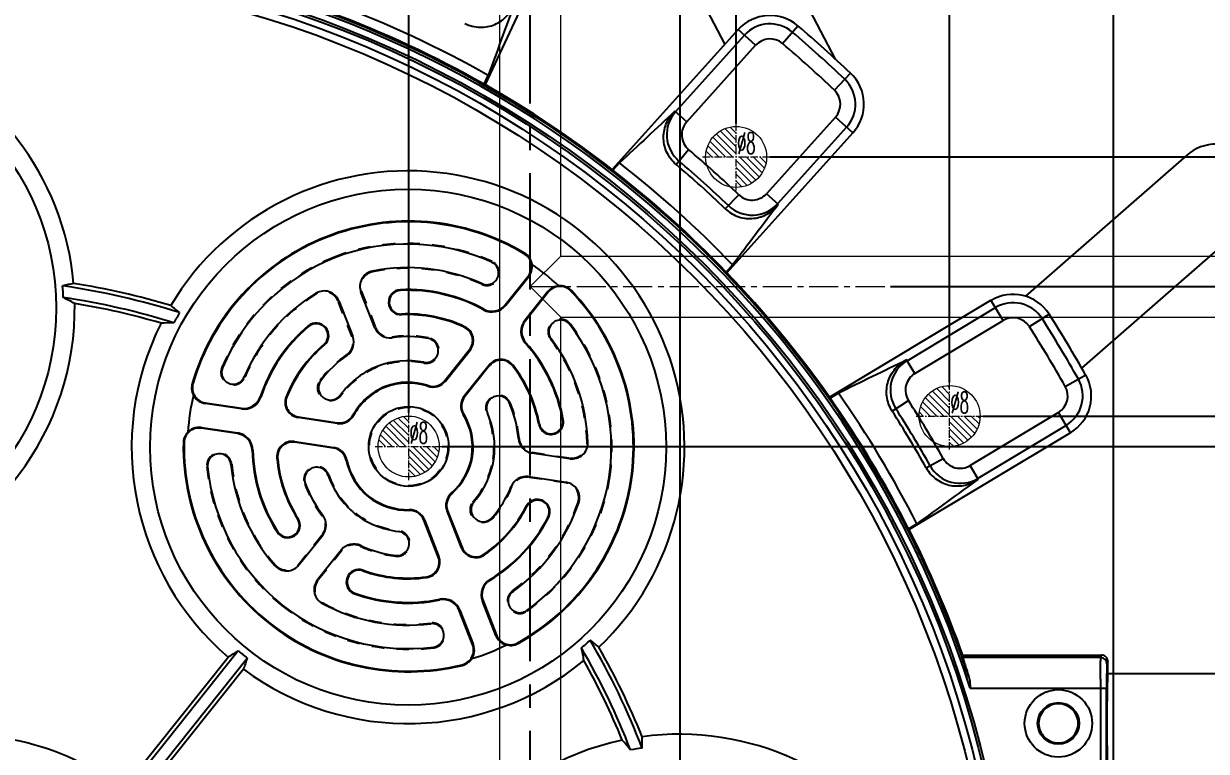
# Model space of a CAD drawing. Header units: millimetres. Extents: x -2414 to 10498, y -2238 to 649.
# Drawn here: x 1694.3 to 1849.4, y -917.6 to -822.1 of the extents above; entities that cross this region are included whole.
import ezdxf
from ezdxf.enums import TextEntityAlignment as Align

# ---------------------------------------------------------------- set-up
doc = ezdxf.new("R2010")
doc.units = ezdxf.units.MM
doc.header["$LTSCALE"] = 16.335
doc.header["$PDMODE"] = 3
doc.header["$PDSIZE"] = 0.3125
doc.linetypes.add('CENTER', pattern=[0.6, 0.375, -0.075, 0.075, -0.075])
doc.linetypes.add('HIDDEN', pattern=[0.2, 0.1, -0.1])
doc.layers.get('0').update_dxf_attribs({"linetype": 'CONTINUOUS'})
doc.layers.get('Defpoints').update_dxf_attribs({"linetype": 'CONTINUOUS'})
doc.layers.add('cool', color=153, linetype='HIDDEN', lineweight=9)
doc.layers.add('epin', color=13, linetype='CONTINUOUS', lineweight=9)
doc.layers.add('DEFAULT_2', color=8, linetype='HIDDEN')
doc.styles.get("Standard").update_dxf_attribs({"font": 'txt', "width": 0.8})
doc.styles.add('TXT05', font='txt.shx', dxfattribs={"width": 0.5, "bigfont": 'gbcbig.shx'})
doc.dimstyles.new('01', dxfattribs={"dimtxt": 5, "dimasz": 5, "dimexe": 0, "dimexo": 0, "dimgap": 0, "dimtad": 0, "dimzin": 0, "dimdsep": 46, "dimtxsty": 'Standard', "dimcen": 0, "dimclrd": 4, "dimclre": 4, "dimclrt": 6, "dimazin": 0, "dimtfac": 1, "dimtofl": 0, "dimtmove": 0, "dimatfit": 3, "dimfxl": 0, "dimtolj": 1, "dimtzin": 0, "dimarcsym": 0})

# ---------------------------------------------------------------- blocks, each defined once
blk = doc.blocks.new('epin_ejp_8')
at = {"layer": 'epin'}
h = blk.add_hatch(dxfattribs=at)
h.set_pattern_fill('_ANSI31', color=123, scale=0.2, angle=90, style=0)
h.set_pattern_definition([(135, (-53719.9451, 249.93315), (-0.449012806, -0.449012806), [])])
h.paths.add_polyline_path([(0, 4, 0.414214), (-4, 0), (0, 0)])
h.paths.add_polyline_path([(4, 0), (0, 0), (0, -4, 0.414214)])
at = {"layer": 'epin', "color": 1, "linetype": 'CENTER', "ltscale": 0.16}
for p, q in [((0, -4.4), (0, 4.4)), ((-4.4, 0), (4.4, 0))]:
    blk.add_line(p, q, dxfattribs=at)
at = {"layer": 'epin'}
blk.add_circle((0, 0), 4, dxfattribs=at)
at = {"layer": 'epin', "color": 6, "style": 'TXT05', "width": 0.5}
blk.add_text('%%c8', height=2.8, dxfattribs=at).set_placement((1.33, 1.8), align=Align.MIDDLE)
blk = doc.blocks.new('10')
at = {"layer": 'epin', "linetype": 'ByBlock'}
for p in [(-16.64, -839.63), (11.36, -873.63), (-59.6, -877.62)]:
    blk.add_blockref('epin_ejp_8', p, dxfattribs=at)
blk = doc.blocks.new('9')
at = {"color": 1, "linetype": 'CENTER', "ltscale": 2.487909}
blk.add_line((-643.64, -978.94), (-643.64, -756.63), dxfattribs=at)
at = {"layer": 'cool', "linetype": 'ByBlock', "ltscale": 0.932966}
for p, q in [((-647.64, -967.63), (-647.64, -767.63)), ((-639.64, -852.63), (-639.64, -767.63)), ((-639.64, -852.63), (-643.64, -856.63)), ((-639.64, -852.63), (-537.97, -852.63)), ((-643.64, -856.63), (-639.64, -860.63)), ((-639.64, -967.63), (-639.64, -860.63)), ((-639.64, -860.63), (-537.97, -860.63))]:
    blk.add_line(p, q, dxfattribs=at)
at = {"layer": 'cool', "color": 1, "linetype": 'CENTER', "ltscale": 0.621977}
blk.add_line((-643.64, -856.63), (-523.64, -856.63), dxfattribs=at)
blk = doc.blocks.new('*D357')
at = {"color": 4, "linetype": 'ByBlock', "lineweight": -2, "transparency": 16777216}
for p, q in [((1829.75, -756.63), (1915.87, -756.63)), ((1915.87, -761.63), (1915.87, -945.62)), ((1915.87, -1181.63), (1915.87, -963.62)), ((1829.75, -1186.63), (1915.87, -1186.63))]:
    blk.add_line(p, q, dxfattribs=at)
at = {"color": 4, "linetype": 'ByBlock', "transparency": 16777216}
for points in [[(1915.04, -761.63), (1916.7, -761.63), (1915.87, -756.63)], [(1915.04, -1181.63), (1916.7, -1181.63), (1915.87, -1186.63)]]:
    blk.add_solid(points, dxfattribs=at)
at = {"layer": 'Defpoints', "color": 0, "linetype": 'ByBlock', "transparency": 16777216}
for p in [(1829.75, -756.63), (1829.75, -1186.63), (1915.87, -1186.63)]:
    blk.add_point(p, dxfattribs=at)
at = {"color": 6, "linetype": 'ByBlock', "transparency": 16777216, "insert": (1915.87, -954.62), "char_height": 5, "attachment_point": 5, "rotation": 90}
blk.add_mtext('\\A1;430.00', dxfattribs=at)
blk = doc.blocks.new('*D360')
at = {"color": 4, "linetype": 'ByBlock', "lineweight": -2, "transparency": 16777216}
for p, q in [((1749.2, -877.62), (1867.71, -877.62)), ((1867.71, -877.62), (1877.71, -888.19)), ((1877.71, -888.19), (1887.71, -888.19))]:
    blk.add_line(p, q, dxfattribs=at)
at = {"layer": 'Defpoints', "color": 0, "linetype": 'ByBlock', "transparency": 16777216}
for p in [(1749.2, -877.62), (1887.71, -888.19), (1685.76, -971.63)]:
    blk.add_point(p, dxfattribs=at)
at = {"color": 6, "linetype": 'ByBlock', "transparency": 16777216, "insert": (1894.71, -888.19), "char_height": 5, "attachment_point": 5}
blk.add_mtext('\\A1;94.01', dxfattribs=at)
blk = doc.blocks.new('*D361')
at = {"color": 4, "linetype": 'ByBlock', "lineweight": -2, "transparency": 16777216}
blk.add_line((1820.16, -873.63), (1887.71, -873.63), dxfattribs=at)
at = {"layer": 'Defpoints', "color": 0, "linetype": 'ByBlock', "transparency": 16777216}
for p in [(1820.16, -873.63), (1887.71, -873.63), (1685.76, -971.63)]:
    blk.add_point(p, dxfattribs=at)
at = {"color": 6, "linetype": 'ByBlock', "transparency": 16777216, "insert": (1895.04, -873.63), "char_height": 5, "attachment_point": 5}
blk.add_mtext('\\A1;98.00', dxfattribs=at)
blk = doc.blocks.new('*D362')
at = {"color": 4, "linetype": 'ByBlock', "lineweight": -2, "transparency": 16777216}
blk.add_line((1808.02, -856.63), (1887.71, -856.63), dxfattribs=at)
at = {"layer": 'Defpoints', "color": 0, "linetype": 'ByBlock', "transparency": 16777216}
for p in [(1808.02, -856.63), (1887.71, -856.63), (1685.76, -971.63)]:
    blk.add_point(p, dxfattribs=at)
at = {"color": 6, "linetype": 'ByBlock', "transparency": 16777216, "insert": (1895.71, -856.63), "char_height": 5, "attachment_point": 5}
blk.add_mtext('\\A1;115.00', dxfattribs=at)
blk = doc.blocks.new('*D363')
at = {"color": 4, "linetype": 'ByBlock', "lineweight": -2, "transparency": 16777216}
blk.add_line((1792.16, -839.63), (1887.71, -839.63), dxfattribs=at)
at = {"layer": 'Defpoints', "color": 0, "linetype": 'ByBlock', "transparency": 16777216}
for p in [(1792.16, -839.63), (1887.71, -839.63), (1685.76, -971.63)]:
    blk.add_point(p, dxfattribs=at)
at = {"color": 6, "linetype": 'ByBlock', "transparency": 16777216, "insert": (1896.37, -839.63), "char_height": 5, "attachment_point": 5}
blk.add_mtext('\\A1;132.00', dxfattribs=at)
blk = doc.blocks.new('*D364')
at = {"color": 4, "linetype": 'ByBlock', "lineweight": -2, "transparency": 16777216}
blk.add_line((1751.16, -812.63), (1887.71, -812.63), dxfattribs=at)
at = {"layer": 'Defpoints', "color": 0, "linetype": 'ByBlock', "transparency": 16777216}
for p in [(1751.16, -812.63), (1887.71, -812.63), (1685.76, -971.63)]:
    blk.add_point(p, dxfattribs=at)
at = {"color": 6, "linetype": 'ByBlock', "transparency": 16777216, "insert": (1896.37, -812.63), "char_height": 5, "attachment_point": 5}
blk.add_mtext('\\A1;159.00', dxfattribs=at)
blk = doc.blocks.new('*D365')
at = {"color": 4, "linetype": 'ByBlock', "lineweight": -2, "transparency": 16777216}
blk.add_line((1711.16, -801.63), (1887.71, -801.63), dxfattribs=at)
at = {"layer": 'Defpoints', "color": 0, "linetype": 'ByBlock', "transparency": 16777216}
for p in [(1711.16, -801.63), (1887.71, -801.63), (1685.76, -971.63)]:
    blk.add_point(p, dxfattribs=at)
at = {"color": 6, "linetype": 'ByBlock', "transparency": 16777216, "insert": (1896.04, -801.63), "char_height": 5, "attachment_point": 5}
blk.add_mtext('\\A1;170.00', dxfattribs=at)
blk = doc.blocks.new('*D366')
at = {"color": 4, "linetype": 'ByBlock', "lineweight": -2, "transparency": 16777216}
blk.add_line((1843.57, -781.63), (1887.71, -781.63), dxfattribs=at)
at = {"layer": 'Defpoints', "color": 0, "linetype": 'ByBlock', "transparency": 16777216}
for p in [(1843.57, -781.63, 0), (1887.71, -781.63), (1685.76, -971.63)]:
    blk.add_point(p, dxfattribs=at)
at = {"color": 6, "linetype": 'ByBlock', "transparency": 16777216, "insert": (1896.04, -781.63), "char_height": 5, "attachment_point": 5}
blk.add_mtext('\\A1;190.00', dxfattribs=at)
blk = doc.blocks.new('*D381')
at = {"color": 4, "linetype": 'ByBlock', "lineweight": -2, "transparency": 16777216}
blk.add_line((1706.76, -797.23), (1706.76, -748.81), dxfattribs=at)
at = {"layer": 'Defpoints', "color": 0, "linetype": 'ByBlock', "transparency": 16777216}
for p in [(1706.76, -748.81), (1706.76, -797.23), (1685.76, -971.63)]:
    blk.add_point(p, dxfattribs=at)
at = {"color": 6, "linetype": 'ByBlock', "transparency": 16777216, "insert": (1706.76, -742.14), "char_height": 5, "attachment_point": 5, "rotation": 90}
blk.add_mtext('\\A1;21.00', dxfattribs=at)
blk = doc.blocks.new('*D382')
at = {"color": 4, "linetype": 'ByBlock', "lineweight": -2, "transparency": 16777216}
blk.add_line((1746.76, -808.23), (1746.76, -748.81), dxfattribs=at)
at = {"layer": 'Defpoints', "color": 0, "linetype": 'ByBlock', "transparency": 16777216}
for p in [(1746.76, -748.81), (1746.76, -808.23), (1685.76, -971.63)]:
    blk.add_point(p, dxfattribs=at)
at = {"color": 6, "linetype": 'ByBlock', "transparency": 16777216, "insert": (1746.76, -742.14), "char_height": 5, "attachment_point": 5, "rotation": 90}
blk.add_mtext('\\A1;61.00', dxfattribs=at)
blk = doc.blocks.new('*D383')
at = {"color": 4, "linetype": 'ByBlock', "lineweight": -2, "transparency": 16777216}
for p, q in [((1738.57, -758.81), (1738.57, -748.81)), ((1744.8, -768.81), (1738.57, -758.81)), ((1744.8, -873.22), (1744.8, -768.81))]:
    blk.add_line(p, q, dxfattribs=at)
at = {"layer": 'Defpoints', "color": 0, "linetype": 'ByBlock', "transparency": 16777216}
for p in [(1738.57, -748.81), (1744.8, -873.22), (1685.76, -971.63)]:
    blk.add_point(p, dxfattribs=at)
at = {"color": 6, "linetype": 'ByBlock', "transparency": 16777216, "insert": (1738.57, -741.14), "char_height": 5, "attachment_point": 5, "rotation": 90}
blk.add_mtext('\\A1;59.04', dxfattribs=at)
blk = doc.blocks.new('*D384')
at = {"color": 4, "linetype": 'ByBlock', "lineweight": -2, "transparency": 16777216}
blk.add_line((1760.76, -770.93), (1760.76, -748.81), dxfattribs=at)
at = {"layer": 'Defpoints', "color": 0, "linetype": 'ByBlock', "transparency": 16777216}
for p in [(1760.76, -748.81), (1760.76, -770.93), (1685.76, -971.63)]:
    blk.add_point(p, dxfattribs=at)
at = {"color": 6, "linetype": 'ByBlock', "transparency": 16777216, "insert": (1760.76, -741.48), "char_height": 5, "attachment_point": 5, "rotation": 90}
blk.add_mtext('\\A1;75.00', dxfattribs=at)
blk = doc.blocks.new('*D385')
at = {"color": 4, "linetype": 'ByBlock', "lineweight": -2, "transparency": 16777216}
blk.add_line((1780.43, -947.23), (1780.43, -748.81), dxfattribs=at)
at = {"layer": 'Defpoints', "color": 0, "linetype": 'ByBlock', "transparency": 16777216}
for p in [(1780.43, -748.81), (1780.43, -947.23), (1685.76, -971.63)]:
    blk.add_point(p, dxfattribs=at)
at = {"color": 6, "linetype": 'ByBlock', "transparency": 16777216, "insert": (1780.43, -740.81), "char_height": 5, "attachment_point": 5, "rotation": 90}
blk.add_mtext('\\A1;94.68', dxfattribs=at)
blk = doc.blocks.new('*D386')
at = {"color": 4, "linetype": 'ByBlock', "lineweight": -2, "transparency": 16777216}
blk.add_line((1837.26, -947.23), (1837.26, -748.81), dxfattribs=at)
at = {"layer": 'Defpoints', "color": 0, "linetype": 'ByBlock', "transparency": 16777216}
for p in [(1837.26, -748.81), (1837.26, -947.23), (1685.76, -971.63)]:
    blk.add_point(p, dxfattribs=at)
at = {"color": 6, "linetype": 'ByBlock', "transparency": 16777216, "insert": (1837.26, -740.48), "char_height": 5, "attachment_point": 5, "rotation": 90}
blk.add_mtext('\\A1;151.50', dxfattribs=at)
blk = doc.blocks.new('*D387')
at = {"color": 4, "linetype": 'ByBlock', "lineweight": -2, "transparency": 16777216}
blk.add_line((1815.76, -869.23), (1815.76, -748.81), dxfattribs=at)
at = {"layer": 'Defpoints', "color": 0, "linetype": 'ByBlock', "transparency": 16777216}
for p in [(1815.76, -748.81), (1815.76, -869.23), (1685.76, -971.63)]:
    blk.add_point(p, dxfattribs=at)
at = {"color": 6, "linetype": 'ByBlock', "transparency": 16777216, "insert": (1815.76, -740.48), "char_height": 5, "attachment_point": 5, "rotation": 90}
blk.add_mtext('\\A1;130.00', dxfattribs=at)
blk = doc.blocks.new('*D388')
at = {"color": 4, "linetype": 'ByBlock', "lineweight": -2, "transparency": 16777216}
blk.add_line((1787.76, -835.23), (1787.76, -748.81), dxfattribs=at)
at = {"layer": 'Defpoints', "color": 0, "linetype": 'ByBlock', "transparency": 16777216}
for p in [(1787.76, -748.81), (1787.76, -835.23), (1685.76, -971.63)]:
    blk.add_point(p, dxfattribs=at)
at = {"color": 6, "linetype": 'ByBlock', "transparency": 16777216, "insert": (1787.76, -740.48), "char_height": 5, "attachment_point": 5, "rotation": 90}
blk.add_mtext('\\A1;102.00', dxfattribs=at)
blk = doc.blocks.new('*D389')
at = {"color": 4, "linetype": 'ByBlock', "lineweight": -2, "transparency": 16777216}
blk.add_line((1845.76, -778.71), (1845.76, -748.81), dxfattribs=at)
at = {"layer": 'Defpoints', "color": 0, "linetype": 'ByBlock', "transparency": 16777216}
for p in [(1845.76, -748.81), (1845.76, -778.71, 0), (1685.76, -971.63)]:
    blk.add_point(p, dxfattribs=at)
at = {"color": 6, "linetype": 'ByBlock', "transparency": 16777216, "insert": (1845.76, -740.48), "char_height": 5, "attachment_point": 5, "rotation": 90}
blk.add_mtext('\\A1;160.00', dxfattribs=at)

msp = doc.modelspace()

# ---------------------------------------------------------------- linework, layer by layer
at = {"color": 7, "linetype": 'Continuous'}
for p, q in [((1800.778, -826.795), (1788.247, -802.719)), ((1766.714, -804.652), (1754.826, -830.146)), ((1776.925, -806.957), (1786.252, -824.879)), ((1788.033, -822.933), (1771.491, -841.273)), ((1779.807, -833.709), (1788.849, -823.667)), ((1790.313, -824.985), (1788.033, -822.933)), ((1793.847, -824.751), (1795.836, -822.416)), ((1781.271, -835.027), (1790.313, -824.985)), ((1754.697, -830.089), (1755.236, -828.933)), ((1800.642, -830.87), (1802.771, -828.632)), ((1754.697, -830.089), (1754.826, -830.146)), ((1781.271, -835.027), (1779.725, -833.635)), ((1800.779, -834.409), (1791.737, -844.451)), ((1803.074, -836.476), (1800.779, -834.409)), ((1802.243, -835.727), (1793.201, -845.769)), ((1803.074, -836.476), (1786.548, -854.831)), ((1779.869, -840.607), (1781.516, -838.663)), ((1772.446, -840.423), (1771.593, -841.37)), ((1846.85, -839.422), (1825.71, -857.878)), ((1771.491, -841.273), (1771.593, -841.37)), ((1786.335, -846.429), (1788.095, -844.587)), ((1793.283, -845.843), (1791.737, -844.451)), ((1833.103, -867.353), (1853.046, -849.942)), ((1735.083, -852.853), (1735.049, -852.77)), ((1759.999, -852.26), (1759.952, -852.339)), ((1740.054, -854.607), (1740.072, -854.695)), ((1755.693, -853.45), (1755.73, -853.368)), ((1786.44, -854.739), (1787.293, -853.792)), ((1786.44, -854.739), (1786.548, -854.831)), ((1754.418, -856.257), (1754.381, -856.338)), ((1757.473, -859.032), (1760.48, -855.263)), ((1757.543, -859.088), (1760.55, -855.318)), ((1760.48, -855.263), (1760.55, -855.318)), ((1732.629, -857.52), (1732.676, -857.596)), ((1738.541, -857.379), (1738.624, -857.346)), ((1740.37, -862.041), (1738.541, -857.379)), ((1743.722, -857.149), (1743.718, -857.06)), ((1763.039, -857.304), (1760.032, -861.074)), ((1763.109, -857.36), (1760.102, -861.13)), ((1763.039, -857.304), (1763.109, -857.36)), ((1766.143, -857.161), (1766.077, -857.225)), ((1735.54, -858.556), (1735.623, -858.523)), ((1735.623, -858.523), (1737.452, -863.186)), ((1757.543, -859.088), (1757.473, -859.032)), ((1800.01, -871.161), (1821.181, -858.441)), ((1810.174, -866.36), (1821.757, -859.4)), ((1822.771, -861.088), (1821.181, -858.441)), ((1743.866, -860.248), (1743.87, -860.338)), ((1754.6, -859.676), (1754.643, -859.598)), ((1826.219, -861.898), (1828.804, -860.246)), ((1731.668, -861.878), (1731.611, -861.809)), ((1740.453, -862.009), (1740.37, -862.041)), ((1752.136, -861.901), (1752.098, -861.982)), ((1760.102, -861.13), (1760.032, -861.074)), ((1765.94, -861.625), (1766.012, -861.57)), ((1811.189, -868.048), (1822.771, -861.088)), ((1737.452, -863.186), (1737.369, -863.219)), ((1742.617, -863.349), (1742.604, -863.261)), ((1747.393, -863.459), (1747.409, -863.371)), ((1760.113, -864.074), (1760.179, -864.015)), ((1763.487, -863.491), (1763.415, -863.545)), ((1733.67, -864.248), (1733.728, -864.316)), ((1736.694, -865.673), (1736.643, -865.599)), ((1749.537, -868.98), (1752.78, -864.915)), ((1749.607, -869.036), (1752.85, -864.971)), ((1752.78, -864.915), (1752.85, -864.971)), ((1740.674, -867.105), (1740.705, -867.189)), ((1746.799, -866.576), (1746.782, -866.663)), ((1755.339, -866.957), (1752.096, -871.022)), ((1755.409, -867.013), (1752.166, -871.078)), ((1755.339, -866.957), (1755.409, -867.013)), ((1758.491, -866.97), (1758.421, -867.025)), ((1811.189, -868.048), (1810.117, -866.264)), ((1720.375, -867.305), (1720.293, -867.27)), ((1723.218, -868.497), (1723.301, -868.531)), ((1830.929, -869.736), (1833.619, -868.218)), ((1716.409, -869.361), (1716.497, -869.387)), ((1733.267, -869), (1733.195, -868.947)), ((1741.738, -869.818), (1741.705, -869.735)), ((1747.323, -869.715), (1747.351, -869.63)), ((1749.607, -869.036), (1749.537, -868.98)), ((1718.084, -871.978), (1718.098, -871.889)), ((1718.098, -871.889), (1722.866, -872.609)), ((1725.41, -871.127), (1725.325, -871.099)), ((1728.729, -871.083), (1728.812, -871.117)), ((1735.821, -870.882), (1735.894, -870.935)), ((1752.166, -871.078), (1752.096, -871.022)), ((1758.026, -871.942), (1758.108, -871.906)), ((1800.01, -871.161), (1800.079, -871.284)), ((1801.172, -870.628), (1800.079, -871.284)), ((1808.217, -872.973), (1810.36, -871.597)), ((1722.852, -872.697), (1718.084, -871.978)), ((1722.866, -872.609), (1722.852, -872.697)), ((1751.942, -873.4), (1752.019, -873.354)), ((1755.119, -873.213), (1755.037, -873.249)), ((1830.025, -873.16), (1818.442, -880.12)), ((1831.616, -875.808), (1830.025, -873.16)), ((1730.293, -873.82), (1730.307, -873.731)), ((1735.435, -874.596), (1730.293, -873.82)), ((1730.307, -873.731), (1735.449, -874.507)), ((1735.449, -874.507), (1735.435, -874.596)), ((1737.572, -873.54), (1737.494, -873.497)), ((1761.94, -874.667), (1761.852, -874.683)), ((1764.994, -874.118), (1765.082, -874.103)), ((1831.039, -874.848), (1819.457, -881.808)), ((1717.596, -875.215), (1717.609, -875.126)), ((1722.364, -875.934), (1717.596, -875.215)), ((1717.609, -875.126), (1722.377, -875.846)), ((1722.377, -875.846), (1722.364, -875.934)), ((1759.194, -876.574), (1759.284, -876.566)), ((1831.616, -875.808), (1810.445, -888.528)), ((1715.237, -877.132), (1715.328, -877.134)), ((1724.358, -878.1), (1724.269, -878.102)), ((1729.805, -877.057), (1729.818, -876.969)), ((1734.947, -877.833), (1729.805, -877.057)), ((1729.818, -876.969), (1734.96, -877.744)), ((1734.96, -877.744), (1734.947, -877.833)), ((1768.288, -877.129), (1768.198, -877.132)), ((1727.516, -879.122), (1727.605, -879.114)), ((1736.691, -879.383), (1736.603, -879.401)), ((1753.083, -878.868), (1753.171, -878.882)), ((1755.964, -879.304), (1755.876, -879.289)), ((1760.969, -878.473), (1760.982, -878.385)), ((1765.921, -879.221), (1760.969, -878.473)), ((1765.935, -879.132), (1765.921, -879.221)), ((1812.698, -880.431), (1814.92, -879.185)), ((1718.419, -880.267), (1718.33, -880.276)), ((1721.488, -879.967), (1721.577, -879.958)), ((1819.514, -881.903), (1818.442, -880.12)), ((1731.237, -882.451), (1731.153, -882.48)), ((1734.233, -881.407), (1734.318, -881.377)), ((1760.488, -881.661), (1760.501, -881.573)), ((1760.501, -881.573), (1765.454, -882.32)), ((1765.454, -882.32), (1765.44, -882.408)), ((1771.102, -881.587), (1771.191, -881.6)), ((1739.572, -884.168), (1739.517, -884.238)), ((1750.379, -883.757), (1750.439, -883.824)), ((1758.245, -882.864), (1758.328, -882.897)), ((1753.36, -884.873), (1753.292, -884.814)), ((1760.306, -885.496), (1760.227, -885.455)), ((1767.098, -885.016), (1767.013, -884.988)), ((1730.221, -887.11), (1730.296, -887.062)), ((1733.531, -886.642), (1733.46, -886.697)), ((1737.755, -886.446), (1737.811, -886.377)), ((1744.879, -885.915), (1744.88, -886.004)), ((1746.778, -887.27), (1746.861, -887.238)), ((1748.677, -892.111), (1746.778, -887.27)), ((1746.861, -887.238), (1748.76, -892.079)), ((1749.825, -886.075), (1749.909, -886.042)), ((1751.724, -890.916), (1749.825, -886.075)), ((1749.909, -886.042), (1751.808, -890.883)), ((1755.763, -886.946), (1755.83, -887.004)), ((1763.062, -886.921), (1763.142, -886.962)), ((1727.609, -888.785), (1727.533, -888.833)), ((1743.452, -888.76), (1743.462, -888.671)), ((1810.369, -888.409), (1811.461, -887.753)), ((1810.369, -888.409), (1810.445, -888.528)), ((1730.398, -893.157), (1733.521, -889.241)), ((1733.451, -889.185), (1733.521, -889.241)), ((1735.971, -891.196), (1732.848, -895.111)), ((1735.971, -891.196), (1736.041, -891.252)), ((1738.504, -890.609), (1738.465, -890.69)), ((1743.099, -891.913), (1743.089, -892.002)), ((1748.76, -892.079), (1748.677, -892.111)), ((1751.808, -890.883), (1751.724, -890.916)), ((1754.74, -891.833), (1754.689, -891.759)), ((1727.241, -893.232), (1727.308, -893.173)), ((1730.398, -893.157), (1730.328, -893.101)), ((1732.918, -895.167), (1732.848, -895.111)), ((1738.782, -893.94), (1738.813, -893.856)), ((1747.172, -894.802), (1747.16, -894.713)), ((1755.435, -895.078), (1755.481, -895.155)), ((1758.487, -896.631), (1758.434, -896.558)), ((1733.476, -898.206), (1733.519, -898.127)), ((1737.73, -896.859), (1737.7, -896.943)), ((1748.87, -897.654), (1748.888, -897.741)), ((1754.473, -897.921), (1754.556, -897.888)), ((1756.234, -902.41), (1754.473, -897.921)), ((1754.556, -897.888), (1756.317, -902.377)), ((1728.208, -898.414), (1728.153, -898.485)), ((1751.425, -899.117), (1751.508, -899.084)), ((1753.186, -903.606), (1751.425, -899.117)), ((1751.508, -899.084), (1753.269, -903.573)), ((1760.28, -899.138), (1760.332, -899.211)), ((1747.688, -900.867), (1747.676, -900.779)), ((1756.317, -902.377), (1756.234, -902.41)), ((1722.443, -904.435), (1706.86, -923.97)), ((1748.077, -903.925), (1748.088, -904.014)), ((1753.269, -903.573), (1753.186, -903.606)), ((1759.157, -903.462), (1759.112, -903.382)), ((1707.35, -922.499), (1721.118, -905.24)), ((1708.035, -924.908), (1723.619, -905.373)), ((1817.493, -904.998), (1835.704, -904.998)), ((1835.597, -905.318), (1817.493, -905.318)), ((1835.597, -905.318), (1835.704, -904.998)), ((1836.507, -905.803), (1836.401, -906.121)), ((1836.507, -907.442), (1836.507, -905.803)), ((1723.129, -906.845), (1709.361, -924.103)), ((1751.841, -906.331), (1751.819, -906.243)), ((1880.757, -907.442), (1836.507, -907.442)), ((1818.455, -909.333), (1836.348, -909.333)), ((1835.544, -909.333), (1835.544, -920.16)), ((1836.348, -920.16), (1836.348, -909.332))]:
    msp.add_line(p, q, dxfattribs=at)
for centre, radius in [((1685.757, -951.63), 138.414), ((1685.757, -951.63), 138.114), ((1685.757, -951.63), 137.266), ((1685.757, -951.63), 136.266), ((1664.729, -859.444), 33.834), ((1744.721, -877.714), 33.834), ((1744.798, -877.618), 5.242), ((1830.025, -913.942), 4.422), ((1830.025, -913.942), 2.725)]:
    msp.add_circle(centre, radius, dxfattribs=at)
for centre, radius, start, end in [((1685.757, -951.63), 139.276, 17.67954, 162.32046), ((1685.757, -951.63), 139.577, 18.29371, 161.70629), ((1685.757, -951.63), 139.731, 60.43753, 69.56247), ((1685.757, -951.63), 141.003, 60.47875, 69.52125), ((1792.2, -826.684), 5.607, 49.57187, 138), ((1792.2, -826.684), 4.509, 49.57187, 138), ((1664.729, -859.444), 36.261, 5.09344, 200.60656), ((1685.757, -951.63), 168.647, 46.42813, 49.57187), ((1685.757, -951.63), 169.745, 46.42813, 49.57187), ((1792.2, -826.684), 2.539, 49.57187, 138), ((1685.757, -951.63), 166.677, 46.42813, 49.57187), ((1798.892, -832.71), 4.509, 318, 46.42813), ((1798.892, -832.71), 5.628, 318, 46.42813), ((1685.757, -951.63), 139.745, 52.15717, 60.37996), ((1798.892, -832.71), 2.539, 318, 46.42813), ((1783.158, -836.726), 4.509, 138, 229.71286), ((1783.158, -836.726), 2.539, 138, 229.71286), ((1685.757, -951.63), 148.091, 46.28714, 49.71286), ((1850.796, -843.942), 6, 90, 131.12134), ((1685.757, -951.63), 141.003, 43.93743, 52.06257), ((1685.757, -951.63), 145.544, 46.28714, 49.71286), ((1685.757, -951.63), 146.122, 46.28714, 49.71286), ((1744.721, -877.714), 36.261, 313.66344, 149.17656), ((1685.757, -951.63), 139.731, 43.9004, 52.0996), ((1789.85, -842.752), 2.539, 226.28714, 318), ((1789.85, -842.752), 4.509, 226.28714, 318), ((1744.798, -877.618), 29.565, 59.05792, 163.78208), ((1744.798, -877.618), 29.473, 59.05792, 163.78208), ((1744.677, -877.715), 26.649, 65.58266, 111.10223), ((1744.952, -877.607), 26.649, 111.73777, 157.25734), ((1758.937, -854.032), 1.973, 321.42, 59.05792), ((1740.458, -856.627), 2.06, 101.31197, 201.41999), ((1744.677, -877.715), 23.566, 65.58265, 101.31197), ((1755.056, -854.853), 1.541, 245.58265, 65.58266), ((1758.937, -854.032), 2.063, 321.42, 7.88687), ((1744.721, -877.714), 28.96, 46.99528, 55.84472), ((1685.757, -951.63), 139.745, 35.15717, 43.84283), ((1724.178, -964.522), 110.782, 102.15782, 102.92525), ((1685.757, -951.63), 96.59, 73.25743, 81.01257), ((1685.757, -951.63), 96.056, 72.43408, 81.83592), ((1664.729, -859.444), 34.79, 2.24718, 4.77667), ((1744.952, -877.607), 23.566, 121.52803, 157.25735), ((1733.706, -859.275), 2.06, 21.42001, 121.52803), ((1743.794, -858.699), 1.641, 92.65878, 272.65878), ((1743.794, -858.699), 1.551, 92.65878, 272.65878), ((1744.677, -877.715), 20.678, 61.1854, 92.65878), ((1744.677, -877.715), 20.588, 61.1854, 92.65878), ((1744.798, -877.618), 29.473, 299.05792, 43.78208), ((1744.798, -877.618), 29.565, 299.05792, 43.78208), ((1764.652, -858.591), 2.063, 94.95313, 141.42), ((1764.652, -858.591), 1.973, 43.78208, 141.42), ((1824.079, -863.265), 5.607, 32.57187, 121), ((1664.729, -859.444), 36.261, 284.88299, 0.93401), ((1685.757, -951.63), 94.552, 72.62242, 81.64758), ((1656.92, -942.111), 94.2, 62.10931, 63.13177), ((1685.757, -951.63), 94.018, 73.59092, 80.67908), ((1645.549, -946.565), 110.782, 51.34475, 52.11218), ((1755.722, -857.636), 2.329, 241.1854, 321.42), ((1755.722, -857.636), 2.239, 241.1854, 321.42), ((1824.079, -863.265), 4.509, 32.57187, 121), ((1744.721, -877.714), 34.79, 149.49333, 152.02282), ((1744.677, -877.715), 17.486, 64.74723, 92.65878), ((1744.677, -877.715), 17.396, 64.74723, 92.65878), ((1764.714, -862.558), 1.541, 37.25734, 217.25735), ((1824.079, -863.265), 2.539, 32.57187, 121), ((1685.757, -951.63), 168.647, 29.42813, 32.57187), ((1685.757, -951.63), 169.745, 29.42813, 32.57187), ((1744.721, -877.714), 36.261, 153.33599, 229.38701), ((1715.868, -955.574), 94.2, 91.13823, 92.16069), ((1744.952, -877.607), 20.678, 130.18122, 161.6546), ((1744.952, -877.607), 20.588, 130.18122, 161.6546), ((1732.669, -863.063), 1.641, 310.18122, 130.18122), ((1732.669, -863.063), 1.551, 310.18122, 130.18122), ((1742.319, -861.277), 2.094, 201.41999, 278.16092), ((1751.279, -863.718), 1.92, 321.42, 64.74723), ((1751.279, -863.718), 2.009, 321.42, 64.74723), ((1761.853, -862.526), 2.329, 141.42, 221.6546), ((1761.853, -862.526), 2.239, 141.42, 221.6546), ((1744.73, -877.758), 26.649, 351.73777, 37.25734), ((1685.757, -951.63), 166.677, 29.42813, 32.57187), ((1735.503, -863.951), 2.094, 304.67908, 21.42001), ((1744.677, -877.715), 14.513, 79.21462, 98.16092), ((1747.096, -865.017), 1.586, 259.21461, 79.21462), ((1744.73, -877.758), 20.588, 10.18122, 41.6546), ((1744.73, -877.758), 20.678, 10.18122, 41.6546), ((1744.73, -877.758), 23.566, 1.52803, 37.25735), ((1744.952, -877.607), 17.486, 130.18122, 158.09277), ((1744.952, -877.607), 17.396, 130.18122, 158.09277), ((1744.952, -877.607), 14.513, 124.67908, 143.62538), ((1744.952, -877.607), 11.34, 112.16675, 141.42), ((1744.677, -877.715), 11.34, 79.21461, 110.67325), ((1756.91, -868.21), 2.009, 38.09277, 141.42), ((1756.91, -868.21), 1.92, 38.09277, 141.42), ((1744.73, -877.758), 17.396, 10.18122, 38.09277), ((1744.73, -877.758), 17.486, 10.18122, 38.09277), ((1812.496, -870.224), 4.509, 121, 212.71286), ((1721.797, -867.901), 1.541, 157.25734, 337.25735), ((1812.496, -870.224), 2.539, 121, 212.71286), ((1828.717, -870.983), 4.509, 301, 29.42813), ((1828.717, -870.983), 5.628, 301, 29.42813), ((1718.39, -869.936), 2.062, 163.82487, 261.42), ((1718.392, -869.938), 1.973, 163.78208, 261.42), ((1744.952, -877.607), 8.516, 112.41443, 151.14141), ((1744.952, -877.607), 8.426, 112.425, 151.14157), ((1744.677, -877.715), 8.516, 71.69843, 110.42557), ((1744.677, -877.715), 8.426, 71.69843, 110.415), ((1747.977, -867.736), 2.085, 251.69843, 321.42), ((1747.977, -867.736), 1.995, 251.69843, 321.42), ((1828.717, -870.983), 2.539, 301, 29.42813), ((1744.721, -877.714), 28.96, 166.41149, 176.05217), ((1723.2, -870.394), 2.329, 261.42, 341.6546), ((1723.2, -870.394), 2.239, 261.42, 341.6546), ((1730.593, -871.833), 2.009, 158.09277, 261.42), ((1730.593, -871.833), 1.92, 158.09277, 261.42), ((1753.726, -872.322), 2.085, 141.42, 211.14157), ((1753.726, -872.322), 1.995, 141.42, 211.14157), ((1756.573, -872.577), 1.586, 23.62538, 203.62539), ((1685.757, -951.63), 139.731, 26.9004, 35.0996), ((1685.757, -951.63), 141.003, 26.93743, 35.06257), ((1685.757, -951.63), 148.091, 29.28714, 32.71286), ((1744.73, -877.758), 8.426, 352.425, 31.14157), ((1744.73, -877.758), 8.516, 352.41443, 31.14157), ((1744.73, -877.758), 11.34, 352.16675, 23.62539), ((1744.73, -877.758), 14.513, 4.67908, 23.62538), ((1685.757, -951.63), 145.544, 29.28714, 32.71286), ((1685.757, -951.63), 146.122, 29.28714, 32.71286), ((1735.746, -872.534), 2.085, 261.42, 331.14157), ((1735.746, -872.534), 1.995, 261.42, 331.14225), ((1763.467, -874.393), 1.641, 190.18122, 10.18122), ((1763.467, -874.393), 1.551, 190.18122, 10.18122), ((1717.301, -877.166), 1.973, 81.42, 179.05792), ((1717.301, -877.166), 2.063, 81.42, 141.37077), ((1722.03, -878.149), 2.239, 1.1854, 81.42), ((1722.03, -878.149), 2.329, 1.1854, 81.42), ((1761.281, -876.403), 2.094, 184.67908, 261.42001), ((1744.798, -877.618), 29.564, 179.05792, 283.78208), ((1744.798, -877.618), 29.473, 179.05792, 283.78208), ((1744.942, -877.675), 20.678, 181.1854, 212.65878), ((1744.942, -877.675), 20.588, 181.1854, 212.65878), ((1729.519, -878.955), 2.009, 81.42, 184.74723), ((1729.519, -878.955), 1.92, 81.42, 184.74723), ((1734.649, -879.806), 1.995, 11.69843, 81.42), ((1734.649, -879.806), 2.085, 11.69843, 81.42), ((1766.229, -877.184), 2.06, 261.42001, 1.52803), ((1719.953, -880.117), 1.541, 5.58265, 185.58266), ((1744.942, -877.675), 17.486, 184.74723, 212.65878), ((1744.942, -877.675), 17.396, 184.74723, 212.65878), ((1744.942, -877.675), 8.516, 191.69843, 230.42557), ((1744.942, -877.675), 8.426, 191.69843, 230.415), ((1744.774, -877.465), 8.426, 311.69843, 350.415), ((1744.774, -877.465), 8.516, 311.69843, 350.42557), ((1744.774, -877.465), 11.34, 321.42, 350.67325), ((1817.134, -877.943), 2.539, 209.28714, 301), ((1744.942, -877.675), 26.649, 185.58266, 231.10223), ((1744.942, -877.675), 23.566, 185.58265, 221.31197), ((1732.735, -881.929), 1.586, 19.21461, 199.21462), ((1817.134, -877.943), 4.509, 209.28714, 301), ((1744.942, -877.675), 14.513, 199.21462, 218.16092), ((1744.942, -877.675), 11.34, 199.21461, 230.67325), ((1760.189, -883.643), 2.094, 81.41999, 158.16092), ((1744.774, -877.465), 26.649, 305.58266, 351.10223), ((1765.147, -884.356), 2.06, 341.31197, 81.41999), ((1744.711, -877.49), 8.516, 232.41443, 271.14157), ((1744.711, -877.49), 8.426, 232.425, 271.14157), ((1751.766, -885.313), 2.085, 131.69843, 201.42), ((1751.766, -885.313), 1.995, 131.69843, 201.42), ((1744.774, -877.465), 14.513, 319.21462, 338.16092), ((1744.774, -877.465), 17.396, 304.74723, 332.65878), ((1744.774, -877.465), 17.486, 304.74723, 332.65878), ((1744.774, -877.465), 23.566, 305.58265, 341.31197), ((1761.684, -886.209), 1.641, 332.65878, 152.65878), ((1761.684, -886.209), 1.551, 332.65878, 152.65878), ((1728.915, -887.947), 1.641, 212.65878, 32.65878), ((1728.915, -887.947), 1.551, 212.65878, 32.65878), ((1731.884, -887.935), 2.094, 321.42005, 38.16092), ((1744.711, -877.49), 11.34, 232.16675, 263.62539), ((1744.92, -887.999), 2.085, 21.42, 91.14157), ((1744.92, -887.999), 1.995, 21.42, 91.14157), ((1744.774, -877.465), 20.588, 301.1854, 332.65878), ((1744.774, -877.465), 20.678, 301.1854, 332.65878), ((1743.275, -890.337), 1.586, 263.62538, 83.62539), ((1685.757, -951.63), 139.745, 19.49307, 26.84283), ((1737.608, -892.502), 2.094, 64.67908, 141.41996), ((1744.711, -877.49), 14.513, 244.67908, 263.62538), ((1746.889, -892.812), 2.009, 278.09277, 21.42), ((1753.595, -890.182), 2.009, 201.42, 304.74723), ((1753.595, -890.182), 1.92, 201.42, 304.74723), ((1728.788, -891.872), 2.06, 221.31197, 321.42004), ((1746.889, -892.812), 1.92, 278.09277, 21.42), ((1734.458, -896.395), 2.06, 141.41996, 241.52803), ((1738.256, -895.399), 1.641, 70.18122, 250.18122), ((1738.256, -895.399), 1.551, 70.18122, 250.18122), ((1744.711, -877.49), 17.486, 250.18122, 278.09277), ((1744.711, -877.49), 17.396, 250.18122, 278.09277), ((1756.641, -897.071), 2.329, 121.1854, 201.42), ((1756.641, -897.071), 2.239, 121.1854, 201.42), ((1759.383, -897.885), 1.541, 125.58265, 305.58266), ((1744.711, -877.49), 23.566, 241.52803, 277.25735), ((1744.711, -877.49), 20.678, 250.18122, 281.6546), ((1744.711, -877.49), 20.588, 250.18122, 281.6546), ((1749.34, -899.935), 2.329, 21.42, 101.6546), ((1749.34, -899.935), 2.239, 21.42, 101.6546), ((1744.711, -877.49), 26.649, 231.73777, 277.25734), ((1747.882, -902.396), 1.541, 277.25734, 97.25735), ((1758.156, -901.658), 2.062, 201.42, 299.01513), ((1758.154, -901.657), 1.973, 201.42, 299.05792), ((1744.721, -877.714), 34.79, 230.18185, 232.65815), ((1751.349, -904.327), 1.973, 283.78208, 21.42), ((1751.349, -904.327), 2.063, 321.46923, 21.42), ((1744.721, -877.714), 28.96, 286.78783, 296.42851), ((1744.721, -877.714), 34.79, 310.81718, 313.34667), ((1685.757, -951.63), 94.552, 21.20242, 30.21758), ((1675.22, -923.148), 94.2, 10.67931, 11.70177), ((1699.631, -989.707), 110.782, 50.72782, 51.49525), ((1685.757, -951.63), 96.056, 21.01408, 30.40592), ((1685.757, -951.63), 96.59, 21.83743, 29.58257), ((1744.721, -877.714), 36.261, 233.45299, 309.50401), ((1685.757, -951.63), 94.018, 22.17092, 29.24908), ((1669.321, -905.127), 148.172, 359.92622, 0.05014), ((1835.597, -906.122), 0.804, 0.07651, 89.97155), ((1835.704, -905.801), 0.803, 359.91511, 89.9932), ((2117.455, -909.334), 281.911, 179.7554, 179.99971), ((2011.902, -909.321), 175.554, 179.68903, 180.00377), ((1685.757, -951.63), 36.261, 53.45299, 100.81701), ((1780.311, -951.63), 36.261, 101.91599, 177.96701), ((1701.451, -977.628), 94.2, 39.71823, 40.74069), ((1780.311, -951.63), 36.261, 262.24344, 97.75656), ((1664.643, -917.039), 110.782, 359.92475, 0.69218), ((1780.311, -951.63), 34.79, 98.07333, 100.60282)]:
    msp.add_arc(centre, radius, start, end, dxfattribs=at)
msp.add_ellipse((1836.507, -913.942), major_axis=(0, 6.5), ratio=0.0174551, start_param=-0.0004148, end_param=3.1420074, dxfattribs=at)
for points, knots in [([(1752.153, -822.112), (1752.767, -822.427), (1754.134, -822.775), (1756.148, -822.375), (1757.764, -821.234), (1758.443, -820.124), (1758.657, -819.537)], [0, 0, 0, 0, 0.2640578, 0.5179085, 0.7612051, 1, 1, 1, 1]), ([(1779.869, -840.607), (1779.344, -840.162), (1778.502, -839.039), (1778.094, -837.037), (1778.515, -835.113), (1779.27, -834.059), (1779.725, -833.635)], [0, 0, 0, 0, 0.2640256, 0.5179086, 0.761246, 1, 1, 1, 1]), ([(1786.335, -846.429), (1786.832, -846.904), (1788.037, -847.625), (1790.071, -847.821), (1791.94, -847.2), (1792.909, -846.34), (1793.283, -845.843)], [0, 0, 0, 0, 0.2640239, 0.5179059, 0.7612433, 1, 1, 1, 1]), ([(1760.981, -853.749), (1760.939, -853.447), (1760.718, -852.854), (1760.261, -852.417), (1759.999, -852.26)], [0, 0, 0, 0, 0.5000008, 1, 1, 1, 1]), ([(1766.143, -857.161), (1765.932, -856.941), (1765.404, -856.592), (1764.777, -856.509), (1764.474, -856.535)], [0, 0, 0, 0, 0.4999992, 1, 1, 1, 1]), ([(1808.217, -872.973), (1807.845, -872.395), (1807.367, -871.074), (1807.563, -869.041), (1808.529, -867.324), (1809.558, -866.537), (1810.117, -866.264)], [0, 0, 0, 0, 0.2640256, 0.5179086, 0.761246, 1, 1, 1, 1]), ([(1733.267, -869), (1733.029, -869.323), (1732.805, -870.192), (1733.481, -871.333), (1734.752, -871.681), (1735.55, -871.25), (1735.787, -870.928)], [0, 0, 0, 0, 0.2500044, 0.4999831, 0.7499576, 1, 1, 1, 1]), ([(1812.698, -880.431), (1813.034, -881.031), (1813.976, -882.073), (1815.863, -882.855), (1817.833, -882.808), (1819.01, -882.269), (1819.514, -881.903)], [0, 0, 0, 0, 0.2640239, 0.5179059, 0.7612433, 1, 1, 1, 1]), ([(1753.323, -884.917), (1753.061, -885.22), (1752.819, -886.094), (1753.44, -887.255), (1754.704, -887.661), (1755.501, -887.249), (1755.763, -886.946)], [0, 0, 0, 0, 0.2500428, 0.5000173, 0.749996, 1, 1, 1, 1]), ([(1817.493, -905.318), (1817.493, -905.343), (1817.517, -905.418), (1817.556, -905.569), (1817.629, -905.797), (1817.767, -906.235), (1817.988, -906.916), (1818.177, -907.497), (1818.28, -907.818)], [0, 0, 0, 0, 0.027988, 0.0886616, 0.1804768, 0.3007374, 0.6140573, 1, 1, 1, 1]), ([(1835.547, -908.13), (1835.548, -907.766), (1835.553, -907.108), (1835.561, -906.338), (1835.572, -905.847), (1835.578, -905.593), (1835.588, -905.427), (1835.591, -905.343), (1835.597, -905.318)], [0, 0, 0, 0, 0.3882236, 0.7018173, 0.8212956, 0.9121118, 0.9720935, 1, 1, 1, 1]), ([(1836.401, -906.121), (1836.395, -906.141), (1836.392, -906.208), (1836.382, -906.341), (1836.376, -906.544), (1836.365, -906.936), (1836.357, -907.551), (1836.352, -908.077), (1836.351, -908.368)], [0, 0, 0, 0, 0.0279864, 0.0879902, 0.178802, 0.2982606, 0.6117986, 1, 1, 1, 1]), ([(1818.28, -907.818), (1818.357, -908.056), (1818.43, -908.565), (1818.447, -909.073), (1818.455, -909.333)], [0, 0, 0, 0, 0.4905529, 1, 1, 1, 1]), ([(1832.623, -913.942), (1832.623, -913.604), (1832.485, -912.926), (1831.906, -912.08), (1831.051, -911.515), (1830.038, -911.313), (1829.02, -911.509), (1828.157, -912.074), (1827.573, -912.924), (1827.434, -913.603), (1827.434, -913.942)], [0, 0, 0, 0, 0.126109, 0.2497421, 0.3730122, 0.4987314, 0.6251087, 0.7495174, 0.8737891, 1, 1, 1, 1]), ([(1827.434, -913.942), (1827.434, -914.281), (1827.573, -914.961), (1828.157, -915.811), (1829.02, -916.375), (1830.038, -916.571), (1831.05, -916.369), (1831.906, -915.805), (1832.485, -914.958), (1832.623, -914.281), (1832.623, -913.942)], [0, 0, 0, 0, 0.1262295, 0.2505133, 0.3749142, 0.5012616, 0.6269535, 0.7502293, 0.8738682, 1, 1, 1, 1])]:
    msp.add_open_spline(points, degree=3, knots=knots, dxfattribs=at)
for points in [[(1758.657, -819.537), (1757.517, -822.669), (1756.377, -825.801), (1755.236, -828.933)], [(1779.725, -833.635), (1777.298, -835.898), (1774.872, -838.16), (1772.446, -840.423)], [(1793.283, -845.843), (1791.287, -848.493), (1789.29, -851.142), (1787.293, -853.792)], [(1810.117, -866.264), (1807.135, -867.719), (1804.153, -869.173), (1801.172, -870.628)], [(1735.787, -870.928), (1735.885, -870.795), (1735.984, -870.664), (1736.087, -870.536)], [(1715.689, -875.88), (1715.412, -876.226), (1715.244, -876.689), (1715.237, -877.132)], [(1819.514, -881.903), (1816.83, -883.853), (1814.146, -885.803), (1811.461, -887.753)], [(1753.639, -884.537), (1753.536, -884.666), (1753.43, -884.792), (1753.323, -884.917)], [(1721.118, -905.24), (1721.56, -904.972), (1722.002, -904.704), (1722.443, -904.435)], [(1723.619, -905.373), (1723.455, -905.863), (1723.292, -906.354), (1723.129, -906.845)], [(1751.841, -906.331), (1752.272, -906.226), (1752.685, -905.96), (1752.962, -905.613)]]:
    msp.add_open_spline(points, degree=3, dxfattribs=at)
at = {"layer": 'DEFAULT_2', "color": 8, "linetype": 'HIDDEN'}
for p, q in [((1738.624, -857.346), (1740.453, -862.009)), ((1737.369, -863.219), (1735.54, -858.556)), ((1760.982, -878.385), (1765.935, -879.132)), ((1765.44, -882.408), (1760.488, -881.661)), ((1730.328, -893.101), (1733.451, -889.185)), ((1736.041, -891.252), (1732.918, -895.167))]:
    msp.add_line(p, q, dxfattribs=at)
msp.add_circle((1744.798, -877.618), 5.152, dxfattribs=at)
for centre, radius, start, end in [((1744.677, -877.715), 26.738, 65.58266, 111.10329), ((1744.952, -877.607), 26.738, 111.7367, 157.25734), ((1740.458, -856.627), 1.97, 101.31197, 201.41999), ((1744.677, -877.715), 23.476, 65.58265, 101.31197), ((1755.056, -854.853), 1.631, 245.58265, 65.58266), ((1744.952, -877.607), 23.476, 121.52803, 157.25735), ((1733.706, -859.275), 1.97, 21.42001, 121.52803), ((1764.714, -862.558), 1.631, 37.25734, 217.25735), ((1742.319, -861.277), 2.004, 201.41999, 278.16092), ((1744.73, -877.758), 26.738, 351.7367, 37.25734), ((1735.503, -863.951), 2.004, 304.67908, 21.42001), ((1744.677, -877.715), 14.602, 79.21462, 98.16092), ((1747.096, -865.017), 1.676, 259.21461, 79.21462), ((1744.73, -877.758), 23.476, 1.52803, 37.25735), ((1744.952, -877.607), 14.602, 124.67908, 143.62538), ((1744.952, -877.607), 11.25, 112.17269, 141.42), ((1744.677, -877.715), 11.25, 79.21461, 110.66731), ((1721.797, -867.901), 1.631, 157.25734, 337.25735), ((1756.573, -872.577), 1.676, 23.62538, 203.62539), ((1744.73, -877.758), 14.602, 4.67908, 23.62538), ((1744.73, -877.758), 11.25, 352.17269, 23.62539), ((1761.281, -876.403), 2.004, 184.67908, 261.42001), ((1766.229, -877.184), 1.97, 261.42001, 1.52803), ((1719.953, -880.117), 1.631, 5.58265, 185.58266), ((1744.774, -877.465), 11.25, 321.42, 350.66731), ((1744.942, -877.675), 26.738, 185.58266, 231.10329), ((1744.942, -877.675), 23.476, 185.58265, 221.31197), ((1732.735, -881.929), 1.676, 19.21461, 199.21462), ((1744.942, -877.675), 14.602, 199.21462, 218.16092), ((1744.942, -877.675), 11.25, 199.21461, 230.66731), ((1760.189, -883.643), 2.004, 81.41999, 158.16092), ((1744.774, -877.465), 26.738, 305.58266, 351.10329), ((1765.147, -884.356), 1.97, 341.31197, 81.41999), ((1744.774, -877.465), 14.602, 319.21462, 338.16092), ((1744.774, -877.465), 23.476, 305.58265, 341.31197), ((1731.884, -887.935), 2.004, 321.42005, 38.16092), ((1744.711, -877.49), 11.25, 232.17269, 263.62539), ((1743.275, -890.337), 1.676, 263.62538, 83.62539), ((1737.608, -892.502), 2.004, 64.67908, 141.41996), ((1744.711, -877.49), 14.602, 244.67908, 263.62538), ((1728.788, -891.872), 1.97, 221.31197, 321.42004), ((1734.458, -896.395), 1.97, 141.41996, 241.52803), ((1759.383, -897.885), 1.631, 125.58265, 305.58266), ((1744.711, -877.49), 23.476, 241.52803, 277.25735), ((1744.711, -877.49), 26.738, 231.7367, 277.25734), ((1747.882, -902.396), 1.631, 277.25734, 97.25735)]:
    msp.add_arc(centre, radius, start, end, dxfattribs=at)
for points, knots in [([(1735.857, -870.984), (1735.729, -871.157), (1735.381, -871.437), (1734.559, -871.716), (1733.415, -871.416), (1732.829, -870.393), (1732.878, -869.522), (1733.067, -869.121), (1733.195, -868.947)], [0, 0, 0, 0, 0.1261975, 0.2523964, 0.5000069, 0.7476215, 0.8738072, 1, 1, 1, 1]), ([(1755.83, -887.004), (1755.69, -887.167), (1755.34, -887.441), (1754.502, -887.682), (1753.374, -887.338), (1752.827, -886.289), (1752.916, -885.426), (1753.112, -885.024), (1753.253, -884.861)], [0, 0, 0, 0, 0.126193, 0.2523789, 0.4999936, 0.7476041, 0.8738027, 1, 1, 1, 1])]:
    msp.add_open_spline(points, degree=3, knots=knots, dxfattribs=at)
for points in [[(1736.157, -870.591), (1736.054, -870.72), (1735.955, -870.851), (1735.857, -870.984)], [(1753.253, -884.861), (1753.361, -884.736), (1753.466, -884.61), (1753.569, -884.481)]]:
    msp.add_open_spline(points, degree=3, dxfattribs=at)

# ---------------------------------------------------------------- block references
at = {"linetype": 'ByBlock'}
for name, p in [('9', (2404.396, 0)), ('10', (1804.396, 0))]:
    msp.add_blockref(name, p, dxfattribs=at)

# ---------------------------------------------------------------- dimensions: what is measured, and where the dimension line sits
for feature_location, offset, dtype, picture, middle in [((1837.257, -947.23), (0, 198.42), 1, '*D386', (1837.257, -740.476)), ((1815.757, -869.23), (0, 120.42), 1, '*D387', (1815.757, -740.476)), ((1787.757, -835.23), (0, 86.42), 1, '*D388', (1787.757, -740.476)), ((1845.757, -778.707, 0), (0, 29.897), 1, '*D389', (1845.757, -740.476)), ((1780.433, -947.23), (0, 198.42), 1, '*D385', (1780.433, -740.81)), ((1744.798, -873.218), (-6.223, 124.409), 1, '*D383', (1738.575, -741.143)), ((1760.757, -770.93), (0, 22.12), 1, '*D384', (1760.757, -741.476)), ((1706.757, -797.23), (0, 48.42), 1, '*D381', (1706.757, -742.143)), ((1746.757, -808.23), (0, 59.42), 1, '*D382', (1746.757, -742.143)), ((1843.567, -781.63, 0), (44.14, 0), 0, '*D366', (1896.041, -781.63)), ((1711.157, -801.63), (176.55, 0), 0, '*D365', (1896.041, -801.63)), ((1751.157, -812.63), (136.55, 0), 0, '*D364', (1896.374, -812.63)), ((1792.157, -839.63), (95.55, 0), 0, '*D363', (1896.374, -839.63)), ((1808.018, -856.63), (79.689, 0), 0, '*D362', (1895.707, -856.63)), ((1820.157, -873.63), (67.55, 0), 0, '*D361', (1895.041, -873.63)), ((1749.198, -877.618), (138.51, -10.575), 0, '*D360', (1894.707, -888.194))]:
    dim = msp.add_ordinate_dim(feature_location=feature_location, offset=offset, dtype=dtype, origin=(1685.757, -971.63), dimstyle='01', dxfattribs=at)
    dim.commit()
    dim.dimension.update_dxf_attribs({"geometry": picture, "text_midpoint": middle})
dim = msp.add_linear_dim(base=(1915.871, -1186.63), p1=(1829.753, -756.63), p2=(1829.753, -1186.63), angle=90, dimstyle='01', dxfattribs=at)
dim.commit()
dim.dimension.update_dxf_attribs({"geometry": '*D357', "text_midpoint": (1915.871, -954.615), "dimtype": 160})

doc.saveas('drawing.dxf')
